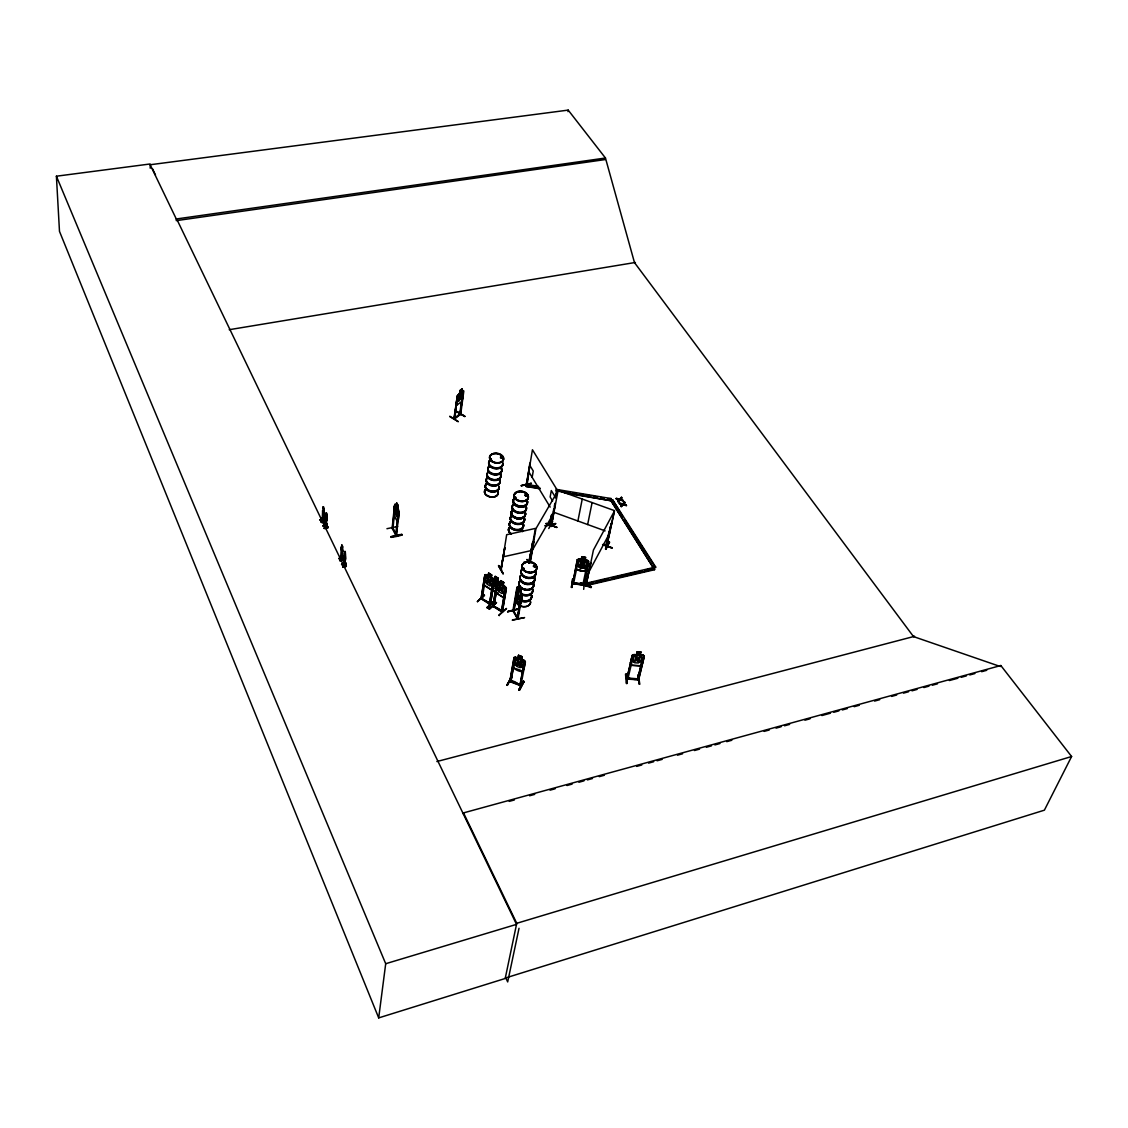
<?xml version="1.0" encoding="UTF-8"?>
<svg xmlns="http://www.w3.org/2000/svg" width="1128" height="1128" viewBox="0 0 1128 1128"><rect width="100%" height="100%" fill="white"/><g stroke="black" fill="none" stroke-linecap="round" stroke-linejoin="round"><path stroke-width="1.5" d="M345.168 563.577L341.53 564.169L345.647 562.9L345.788 564.902M320.338 520.234L323.708 519.571C324.554 517.851 324.173 519.247 322.975 518.908M324.272 518.584L324.131 520.459M322.622 510.97L322.284 519.077L323.144 520.798L324.3 513.254L323.271 506.726L323.849 507.276M323.13 519.247L324.131 518.485L324.314 520.417M323.821 510.829L324.117 508.545M326.175 525.169L326.598 525.14M327.261 524.985L326.767 524.111L327.233 526.466M326.415 524.901L326.824 524.576M326.894 514.89L326.908 516.85A2.58 0.705 77.9 0 1 326.88 520.107L326.739 520.135A2.58 0.705 77.9 0 0 326.753 516.878L327.049 514.579M342.743 557.218L341.685 557.429M341.206 549.759L341.065 549.801A2.623 0.733 77.6 0 1 341.474 547.263L341.629 547.235A2.623 0.733 77.6 0 0 341.206 549.759L340.684 557.232L341.572 559.023L342.32 552.325A2.623 0.733 77.6 0 0 342.362 549.054L342.658 546.446M345.535 558.586L344.604 565.311L343.716 563.521L344.096 556.076L343.871 563.478L344.759 565.283L345.535 558.586A2.637 0.733 77.6 0 0 345.422 555.343L345.323 551.789M345.422 555.343L345.21 551.521M325.668 517.667L325.513 517.696A2.58 0.705 77.9 0 1 325.893 515.158L326.048 515.115A2.58 0.705 77.9 0 0 325.668 517.667L325.188 525.126L326.203 526.818M552.001 514.312L550.14 524.83L551.282 515.228M321.536 518.415L323.623 518.175L321.536 518.415L322.749 521.94C323.553 518.02 327.402 523.35 321.381 522.292M520.544 592.426L519.049 589.845L519.655 586.024L521.221 588.788L520.544 591.551L522.165 595.26L517.992 618.934L513.536 610.756M526.494 484.758C527.932 483.672 524.957 485.364 527.03 485.534L530.188 463.157L526.17 484.941M323.101 507.121L322.961 509.123L323.285 506.881M322.664 521.545L322.721 520.784M323.524 517.978L323.369 519.162M323.919 519.627L324.032 518.034M324.709 520.361L321.226 521.841M324.441 524.449L326.542 524.21L324.441 524.449L325.668 527.989C324.892 525.451 329.009 526.959 327.487 527.41M521.404 597.079L520.967 596.317L517.54 619.018L517.047 618.13L517.752 618.243M325.893 515.158L326.274 512.775L326.894 514.622M325.583 527.594L325.639 526.832M326.443 524.012L326.457 525.38L323.13 526.043M326.951 524.069L326.683 525.874L323.214 526.212M327.628 526.409L324.117 527.848M512.817 610.727C515.045 608.514 511.971 611.841 513.818 611.418L517.498 589.507L516.68 588.844L512.859 610.826L517.569 618.934L521.347 596.233M521.77 593.455L517.456 586.898L513.818 611.348L513 609.825M341.149 559.023L341.093 559.784L340.022 556.767L341.939 556.104L339.923 556.555L341.178 560.179C340.416 557.796 345.887 558.811 341.248 559.234M341.474 547.263L341.812 544.88L342.531 546.784M339.937 560.856L343.307 560.151L341.939 556.104M342.165 557.824L342.475 556.189L342.757 558.614L342.292 556.231M342.475 556.189L342.348 557.796L338.837 558.698L342.221 557.993L338.767 558.402M342.87 563.788L342.94 562.83L344.985 562.379L343.053 563.041L344.125 566.087L346.324 565.072L344.294 565.537L344.209 566.482M343.18 558.571L343.222 559.855L339.796 560.56L342.968 559.333M344.096 556.076A2.637 0.733 77.6 0 1 344.519 553.552L344.872 551.31M344.985 562.379L344.66 563.746L345.126 563.083M345.619 564.931C345.901 559.728 345.647 566.764 341.601 564.465M345.52 562.477L345.379 564.071L341.728 564.691M342.799 566.806L346.268 566.016L346.226 564.86M324.117 513.945L323.285 520.769L322.439 519.049M326.062 526.846L326.88 520.107M386.932 528.708L397.676 526.438M390.993 536.59C405.121 532.599 406.418 535.18 391.148 537.365M398.452 513L396.139 535.87L392.149 528.158L394.447 506.148L395.181 506.768L392.911 528.75M392.361 528.806L395.068 504.286C391.078 510.039 399.129 533.191 399.044 511.915M396.421 506.063L396.802 503.116L398.142 505.668L398.367 510.631L395.66 535.194L396.337 534.277M396.83 503.299L395.237 510.787L396.929 516.638L397.831 515.736M397.676 508.46L398.142 505.668L396.675 503.144M396.097 535.01L396.506 535.8L398.917 511.943M401.751 534.235L401.935 535.123M342.531 547.052L342.517 549.026A2.623 0.733 77.6 0 1 342.475 552.283L341.728 558.994L340.684 557.232M581.921 556.88L585.488 557.486L584.938 560.207L587.716 560.475L588.731 561.645L583.909 585.39L588.449 563.394L587.392 563.224L582.753 585.206L584.036 585.418M584.234 584.346L572.7 582.457M584.614 580.694L583.684 589.352M587.392 563.224L588.407 563.676M564.211 492.894L610.925 500.747L611.235 498.604L555.907 489.298M585.094 560.038L585.644 557.331L581.822 556.71M581.272 559.389L581.822 556.682M577 561.8L578.086 561.688L577 561.8L572.742 583.641L573.828 582.922L584.191 584.628M577.367 559.897L580.694 559.276L585.869 570.81M572.051 587.068L571.374 587.406L572.883 579.172M571.445 587.364L572.46 579.101M572.023 587.519L573.094 578.805M577.254 559.685L572.798 583.19M572.869 582.443L573.701 582.95M573.828 582.922L573.785 583.726M575.788 567.088L576.549 569.978L585.488 571.445L587.223 568.879L585.404 571.332M578.791 559.023L577.24 559.841L578.833 559.079C580.426 557.57 591.269 562.928 587.702 560.475L588.576 561.758M449.762 416.599L458.179 421.632M454.81 418.826L457.277 396.901L453.837 419.066L460.506 413.243M462.057 388.906L459.871 390.556L459.618 393.305L460.027 390.64L462.057 388.906L462.029 396.901L458.631 401.399L457.827 400.087L458.476 395.068L459.674 393.348L457.221 395.872L454.189 419.249L456.417 403.57M456.389 403.119L457.291 395.843L463.199 390.598L461.803 401.399L456.713 405.276L456.375 403.006L456.629 405.22M454.852 418.671L454.669 417.727M505.302 978.046L1044.387 810.172L1071.6 756.507L1000.818 665.52L463.509 812.893L516.737 923.31L505.203 978.484L378.698 1017.893L385.705 963.721L56.4 176.208L150.179 163.969M461.62 391.754L461.972 389.047M458.151 421.562L449.832 416.232M460.139 414.667L463.157 392.445L460.027 414.766L460.28 413.299M459.716 414.427L461.267 402.879M460.703 414.258L463.834 390.979M464.806 416.458L456.417 411.494L464.835 416.133M323.017 518.767L323.778 519.049M324.088 513.705L323.976 511.477M396.464 535.715L392.671 527.241M477.482 601.746L484.561 595.217L477.553 601.294M481.98 599.321L484.659 576.591L485.519 577.127L482.22 599.095L480.923 598.714L481.303 597.657L482.347 598.305M481.05 598.855L484.899 574.786L481.092 598.813M481.05 597.868L481.882 599.25M488.692 573.179L488.269 575.914L486.563 575.858L485.773 580.948L486.986 584.078L489.904 585.897L491.808 584.699L492.612 579.609L491.188 577.733L491.737 574.97L488.607 573.024L488.184 575.985L486.097 574.688M491.625 574.998L491.117 577.804L494.205 580.694L493.444 579.031L486.069 574.575L484.814 574.857M494.149 601.294C472.026 620.809 509.546 587.152 487.437 608.006L494.149 600.9M494.29 580.624L490.356 604.58L494.008 582.386L493.133 581.851L489.397 603.973C492.569 605.073 488.184 601.717 490.384 603.72M480.923 598.658L490.257 604.509L489.425 604.114L493.133 581.851M567.948 111.63L568.188 110.107L150.179 164.744L150.221 168.227M489.947 602.958L489.425 604.114M488.903 608.979L496.517 602.451L489.425 608.866M491.484 578.311C494.543 577.48 499.281 580.948 500.649 584.078L497.786 581.16L498.308 578.354L495.178 576.394L494.67 579.2L491.47 578.128M495.277 576.549L494.755 579.355L493.049 579.284M503.13 573.532L498.59 565.495L503.102 573.546M493.852 606.892L497.547 584.713L496.687 584.177L492.922 606.427C494.106 607.992 494.882 604.989 493.176 605.228M493.444 605.285L493.162 606.004M493.415 605.313L493.697 606.892L497.547 584.713M498.308 578.354L497.674 581.188L499.084 583.077M501.325 568.822L501.382 570.063L500.691 569.767L504.794 547.827L500.959 570.148L504.794 547.827M501.199 569.612L501.523 569.175M503.187 585.418L503.835 582.584L500.677 580.624L500.155 583.43L498.195 582.09L496.856 582.443L492.837 606.356M500.24 583.585L500.677 580.624M463.34 813.965L463.509 812.893M342.559 556.654L343.123 559.333L339.627 560.094M342.559 557.232L341.967 557.317M498.858 615.31C511.167 604.876 506.712 607.597 498.858 615.31L499.394 615.634M521.291 485.872L531.415 483.277L521.362 485.421M492.908 606.3L502.186 612.123L501.354 611.714L504.963 589.704L506.077 590.014L502.284 612.18L506.387 588.252L503.384 585.319M501.622 611.362L505.217 589.479M501.466 610.84L501.579 611.291M540.002 488.819L526.17 486.492L526.522 484.363L538.62 486.394M345.337 562.519L345.365 562.985M526.127 484.998L526.268 484.053M526.17 486.492L540.115 488.142M529.836 463.227L526.494 485.59L532.444 449.762L556.908 489.538L555.343 497.998M507.628 611.869L518.542 608.824L507.671 611.404M532.162 477.356L533.248 470.996L530.146 465.906M513.395 611.545L517.329 586.983L519.091 588.971M512.366 620.301C526.593 616.776 530.555 616.734 512.45 619.85M517.329 599.729L519.684 586.207M520.967 596.317L517.132 618.285L517.23 617.298L518.09 617.961M522.081 595.203C522.32 611.418 515.722 601.111 516.074 594.287M528.679 562.759L532.867 541.637L528.835 563.041M529.145 562.646L532.867 541.637M529.314 562.928L535.405 528.426L506.669 534.7L501.001 570.105M529.497 562.971L533.586 541.299M529.864 563.112L535.969 528.609L558.05 490.652L551.31 526.353M530.245 562.449L533.967 541.44L533.206 541.962M514.015 657.539L515.566 657.201L514.015 657.539L509.828 681.65L514.128 657.624M510.843 681.538L509.786 680.734M510.646 681.904L514.833 659.753L513.79 659.344L514.678 660.035M510.899 681.961L514.833 659.753M511.999 677.152L507.276 685.401L511.365 676.913M998.703 665.971L913.497 636.587L634.486 262.613L605.454 158.019L568.188 110.107M517.978 658.033L518.471 655.298L522.278 656.75L521.728 659.57L523.364 661.163L522.433 666.239L520.149 667.677L516.624 666.324L515.129 663.433L516.032 658.357L518.09 658.174M518.584 655.438L518.034 658.259L515.51 657.3L524.365 660.472L525.394 661.91L520.769 685.866L521.235 684.738M522.123 656.792L521.587 659.612L524.238 660.627M519.5 690.167L523.97 681.693L519.5 690.181L518.951 689.49M523.914 663.574L519.966 685.556L524.069 663.278L525.112 663.673L524.069 663.278M548.758 528.524L552.692 521.517M511.167 681.101C514.791 679.888 521.051 687.22 520.191 684.259M549.985 524.675L551.648 515.158M523.885 669.214L525.267 661.896M552.367 514.227L550.492 524.746L549.801 523.364M552.833 514.495C554.102 517.259 548.166 526.677 551.803 524.985M553.82 508.657L553.199 512.041L605.101 530.865M554.313 506.444L554.905 503.229M556.315 495.121L557.246 490.046L614.563 510.66L606.793 546.276M551 524.083L552.1 524.478L551.211 526.409L555.202 503.934L551.169 526.48L553.961 509.391M551.239 525.563L550.746 526.24L552.114 524.534M518.965 689.857L523.491 681.086L524.012 681.777M546.178 523.744L556.781 527.058M586.673 583.895L585.7 584.995M577.903 521.009L582.245 499.041M578.086 561.688L573.602 583.317M581.371 559.502L579.284 560.08L578.269 565.17L579.736 567.638L583.289 568.216L585.644 566.383L586.687 561.335L584.953 560.108L586.687 561.335M587.646 524.534L592.101 502.58M580.173 565.481L581.188 560.404L584.755 561.011L583.74 566.059L580.173 565.481L583.726 566.044M579.284 560.122L581.385 559.53L581.921 556.795M582.471 557.345L582.302 558.289L584.6 558.656L584.769 557.74L582.471 557.345L584.783 557.754M580.511 582.809L580.201 583.684L591.086 587.646L591.396 586.786L580.497 582.866L591.382 586.8M582.95 584.135L582.993 585.291L583.148 584.501M655.692 567.046L584.868 583.5L585.672 585.756L654.55 569.711L610.643 500.169L612.574 499.746L655.692 567.046L653.718 567.511M585.672 585.756L590.973 562.844L590.226 563.38M590.578 562.717L586.052 585.319L586.518 584.685M586.179 585.178L593.413 550.083L614.281 511.336L606.385 547.066L611.024 524.591L611.066 525.366M586.461 584.656L586.645 583.698M519.021 928.288L507.685 981.924L505.795 977.891M654.55 569.711L610.643 500.169M611.235 498.604L607.625 498.703M610.925 500.747L555.695 490.765M622.741 516.511L612.574 499.746M609.67 542.216L605.947 549.378L605.524 548.786M609.134 531.471L605.99 545.332L606.314 544.232L607.09 545.346M619.314 499.436L616.551 499.38L616.297 498.379L619.653 499.041L621.514 497.251L621.796 498.28L620.315 499.69L623.389 500.761L619.977 500.085L618.144 501.847L617.862 500.818L619.314 499.436L616.297 498.379M611.024 524.591L606.046 546.854L610.347 526.832M325.907 525.084L326.951 524.999M618.144 501.847L620.076 499.634L623.389 500.761M616.198 498.816L619.653 499.041M622.402 504.244L619.639 504.174L619.371 503.173L622.741 503.835L624.602 502.03L624.884 503.074L623.417 504.484L626.491 505.555L623.079 504.879L621.246 506.655L620.95 505.626L622.402 504.244L619.371 503.173M620.315 499.69L621.895 497.843M619.554 499.478L621.514 497.251M602.578 544.754L612.053 547.658M621.246 506.655L623.178 504.442L626.491 505.555M623.037 500.197L620.414 499.239M619.286 503.61L622.741 503.835M623.417 504.484L624.982 502.623M622.642 504.272L624.602 502.03M626.139 504.991L623.516 504.033M550.915 525.38L551.296 524.872M630.467 662.615L632.202 655.283L636.573 654.776L637.221 652.069M632.329 655.326L626.759 679.112L631.948 657.046L633.076 657.427L631.976 657.37M627.929 678.788L633.048 657.102M627.112 683.089C625.321 686.05 628.888 672.02 625.518 674.177L626.364 683.497M636.46 654.677L637.109 651.871L641.127 652.21L637.123 651.97M636.559 654.677L634.331 655.453L633.118 660.486L634.585 662.756L638.321 662.982L640.845 660.952L642.086 655.932L640.309 654.903L641.127 652.111M638.448 679.789L643.933 658.103L642.805 657.709L637.489 679.775L637.799 678.957L638.885 678.971L638.702 679.761L644.243 656.144L643.186 654.987L644.102 656.158M637.616 679.747L642.805 657.709M638.857 678.661L638.659 679.437M642.326 663.32L644.088 656.059M639.816 684.287L638.335 674.502L639.322 683.864M523.942 562.266L524.097 561.998M605.962 546.826L606.596 545.36M591.298 587.166L580.384 583.317M459.871 413.666L460.633 414.286M460.196 395.759C459.787 392.826 457.319 395.237 459.604 396.816L457.771 401.089L459.984 397.056C460.337 400.553 462.974 397.409 460.492 396.154L462.269 392.008L460.266 395.547M461.803 401.399L462.889 398.184M342.461 557.232L342.094 556.992M534.898 566.693L535.208 565.96L534.742 566.749M522.997 568.582L524.294 568.681L523.307 568.907M522.997 568.695L524.21 568.47M523.759 569.034L523.646 568.117M397.606 521.206L398.184 519.317M525.831 495.911L527.114 495.305M526.945 495.925L525.69 496.207L525.154 495.079M516.088 498.097L515.792 497.166L515.073 497.73M515.425 497.293L515.327 498.04M501.678 457.63L501.001 456.798M490.553 459.646L491.498 459.223L490.624 459.547M491.357 459.801L490.849 459.11L491.371 459.928M498.477 565.875L503.06 573.983M326.062 512.944L326.796 513.325M1000.353 666.563L1000.818 665.52M344.844 563.647L346.24 566.016M611.94 548.123L602.902 544.401M609.19 541.99L605.524 549.167L609.176 541.581M519.754 604.241L520.685 602.465M586.095 585.235L586.193 583.557M588.83 572.107L609.571 533.262M519.881 684.823L521.277 684.668L521.206 685.57L509.8 681.185M519.007 689.518L523.462 681.086M518.866 689.941L523.533 681.143M524.012 669.271L522.264 671.386M525.394 661.91L524.365 660.472M513.536 668.03C534.446 673.825 511.886 672.499 512.845 664.871M511.9 677.04L506.796 685.274L511.379 676.87M522.278 656.75L518.471 655.298M512.676 664.942L513.48 668.114M556.682 527.523L546.248 523.307M551.832 525.549L550.859 524.872M555.202 503.934L555.216 504.695M532.063 550.704L553.989 512.648M521.277 485.703L531.316 483.559M627.929 679.155C623.713 675.742 634.852 680.988 637.489 679.126M491.582 589.944L493.021 587.843M503.61 597.558L505.161 595.542L503.666 597.699L496.306 593.102L495.671 589.747M587.096 568.85L585.418 571.247L576.662 569.767L575.929 566.961M517.949 618.849L517.23 617.298M642.311 663.222L640.478 665.731L631.299 665.182M454.979 417.966L460.041 414.202M533.375 565.847L535.363 565.805M533.854 566.115L533.403 566.482M523.039 568.47L523.914 569.146M395.801 534.39L396.041 535.772M498.703 582.979L497.772 582.189L495.812 583.599L493.556 579.439L495.037 583.81C490.243 584.628 493.641 588.266 495.559 584.783L496.912 588.576M525.07 495.15L526.043 494.769M526.367 495.996L525.831 495.079M500.578 456.882L500.508 457.841L501.777 458.038M500.917 456.925L500.663 457.066M626.096 674.135L627.041 683.54M490.849 459.434L491.202 459.124M496.39 602.789L489.369 609.331M620.851 506.063L622.303 504.681M617.763 501.255L619.216 499.887M638.73 679L637.546 678.901M638.533 679.789L626.886 679.084M626.914 677.928L637.461 678.802L637.475 679.69M501.325 610.953C509.334 614.041 479.189 598.094 502.312 611.334M503.666 597.699L496.39 593.032M489.778 602.972L481.332 598.503L490.497 604.255M506.303 588.322L505.471 586.715L498.195 582.09L496.954 582.541M493.049 587.998L491.653 590.085L484.335 585.517L483.686 582.161M482.065 598.756L489.637 603.127M503.835 582.584L500.606 580.694M495.178 576.394L498.238 578.424M585.629 566.369L583.289 568.202L579.736 567.61L578.255 565.128M464.736 416.584L456.699 411.325M460.619 414.244L454.302 419.151M395.773 534.207L392.614 528.383M457.573 397.07L456.685 397.352M461.634 389.837L460.224 391.712L461.521 390.739M461.789 391.67L463.199 390.598M526.635 495.714L526.55 496.264M572.545 583.232L584.064 585.122M498.266 588.167L496.348 589.352L493.444 587.519L492.231 584.374M521.136 685.105L510.11 680.424M632.343 655.424L633.894 654.607M534.799 566.467L534.023 566.397M534.926 567.046L535.532 566.129M520.882 685.838L509.842 681.608M526.579 495.657L525.422 494.981L526.762 494.966M551.973 524.774L550.943 524.435M516.737 923.31L1071.6 756.507M385.705 963.721L516.525 924.368L177.406 220.482M509.221 801.374L514.326 799.978M529.61 795.776L534.714 794.38M550.013 790.178L555.103 788.782M567.003 785.511L572.107 784.115M578.904 782.254L583.994 780.844M587.392 779.913L592.496 778.517M599.292 776.656L604.396 775.246M636.685 766.391L641.776 764.995M648.572 763.12L653.676 761.724M657.074 760.794L662.164 759.384M677.463 755.196L682.567 753.786M694.453 750.529L699.557 749.133M706.354 747.258L711.458 745.862M714.856 744.931L719.946 743.535M726.742 741.66L731.846 740.264M764.135 731.395L769.24 729.999M776.036 728.138L781.126 726.742M784.524 725.798L789.628 724.402M804.927 720.2L810.017 718.804M821.917 715.547L830.419 713.206M833.818 712.276L838.908 710.88M842.306 709.949L847.41 708.539M854.206 706.678L859.296 705.282M874.595 701.08L879.699 699.684M891.585 696.413L896.69 695.017M903.486 693.142L908.59 691.746M911.988 690.815L917.078 689.419M923.874 687.544L928.978 686.148M932.377 685.218L937.481 683.822M949.367 680.551L957.869 678.224M961.267 677.293L966.372 675.884M969.77 674.953L974.86 673.557M981.656 671.696L986.76 670.286M913.426 636.474L914.568 636.305L436.86 761.541M517.188 617.524L513.494 610.981M507.6 611.729L518.429 609.12M527.129 559.516L528.665 562.167M517.498 589.507L516.68 588.844M586.405 583.782L593.116 582.231M596.472 581.442L608.232 578.706M611.587 577.931L641.804 570.909M645.16 570.119L651.885 568.568M654.705 569.048L585.813 585.079L584.868 583.5M518.809 602.366L521.15 588.788L521.291 593.807L520.403 598.883L519.247 599.673L517.399 593.539L518.274 588.463L519.063 588.788M342.658 566.383L346.155 565.621M342.7 566.623L346.24 566.101L345.873 565.495M342.912 566.905L346.268 566.157M342.968 567.144L346.352 566.439L346 565.495M339.965 557.528L341.981 557.063M545.303 525.577C559.488 522.095 559.178 523.801 545.205 525.93M545.261 525.874L555.469 523.589M341.784 545.233L342.418 545.473M503.074 556.865L531.499 550.52M321.268 522.081L324.765 521.503M321.522 522.574L324.85 521.926L324.512 520.995L321.226 521.714M325.738 527.044L327.74 526.607M324.187 528.13L327.515 527.467M324.272 528.299L327.684 527.551L326.26 524.929M324.441 528.637L327.74 527.96M320.155 519.726L323.792 518.654M320.183 519.768L323.355 518.711M320.225 520.008L323.51 519.303M320.479 520.516L323.792 519.853M322.819 520.981L324.808 520.558M610.502 500.832L612.433 500.423M322.735 511.633L322.566 510.364M396.393 505.894L394.955 504.315M395.181 506.768L394.447 506.148M397.733 508.446L399.086 511.971M398.649 510.194L395.646 504.216M394.18 511.647L394.518 515.172M229.21 329.7L635.416 262.457M150.179 164.744L176.292 218.987L605.454 158.019M605.186 159.57L176.306 220.637L176.292 218.987M534.799 566.721L533.868 566.27M500.945 456.741L502.228 457.08M501.283 457.009L500.973 457.799M493.049 606.018L502.538 611.912L501.875 610.572M327.317 527.058L327.769 527.974M517.385 587.11L518.175 587.096M606.356 545.05L607.047 545.67M500.324 583.514L498.604 583.458L497.772 588.534L498.985 591.678L501.918 593.511L503.849 592.313L504.695 587.237L503.271 585.347M638.73 678.647L637.799 678.957M627.027 677.886L627.873 677.942M637.757 678.534L638.603 678.591M626.717 678.718L638.406 679.366M640.309 655.001L643.115 655.185L633.865 654.522M642.833 658.033L643.933 658.103M501.283 456.854L502.383 457.263M578.819 559.206L581.371 559.629M581.202 560.433L584.769 561.025M572.629 583.543L583.909 585.39M526.409 485.04L529.864 485.618M533.318 486.196L536.773 486.774M559.248 490.553L562.703 491.145M566.157 491.723L569.612 492.301M573.066 492.88L576.521 493.472M579.975 494.05L583.43 494.628M586.898 495.206L590.353 495.784M593.807 496.376L597.262 496.954M600.716 497.533L604.171 498.111M582.288 558.261L584.586 558.642M578.791 558.98L587.688 560.574M484.109 595.006L477.37 601.605M534.559 565.579L535.335 566.693L533.629 566.566M610.854 523.448L611.827 523.801L610.713 523.702M546.22 523.589L556.739 527.368M602.86 544.683L612.01 547.968M638.349 674.882L639.139 684.259M525.845 495.953L525.098 495.262M607.245 544.57L606.145 544.5M497.349 588.886L496.32 584.6M488.621 573.25L491.54 575.068M492.894 582.076L493.754 582.612M496.433 584.403L497.307 584.938M504.963 589.704L505.837 590.24M484.504 585.404L491.667 589.874M494.008 601.266L487.451 607.992M497.533 582.104L494.614 580.271L493.796 585.347L496.701 587.18M492.386 589.732L498.252 593.413M492.33 589.789L498.167 593.483M525.422 495.544L525.563 495.784M624.616 519.43L655.537 567.708M555.441 497.307L551.31 490.553L550.154 496.969L552.621 501.015M528.75 471.715L550.182 507.121M526.889 559.502L528.468 562.167M518.175 594.921L519.627 597.502M397.817 505.711L397 504.174L397.719 506.627M323.849 518.076L324.314 518.725M326.767 524.111L327.162 524.901M152.449 168.678L155.467 174.953M378.698 1017.893L59.488 231.367L56.4 176.208M401.765 534.742L390.965 536.928M630.594 662.503L631.313 665.28M630.453 662.517L631.201 665.365L640.563 665.929L642.452 663.349M495.855 589.732L496.475 592.99M526.268 508.206A7.177 4.921 9.5 0 1 518.401 513.169A7.177 4.921 9.5 0 1 512.606 505.894M526.423 507.84A7.276 4.991 9.5 0 1 518.443 512.887A7.276 4.991 9.5 0 1 512.563 505.513M512.676 509.912A7.163 4.921 9.5 0 0 513.198 516.328A7.163 4.921 9.5 0 0 522.278 517.949A7.163 4.921 9.5 0 0 524.887 512.056A7.163 4.921 9.5 0 1 522.292 517.865A7.163 4.921 9.5 0 1 513.198 516.328A7.163 4.921 9.5 0 1 512.662 509.997M524.929 511.647A7.149 4.921 9.5 0 1 522.334 517.526A7.149 4.921 9.5 0 1 513.268 516.004A7.149 4.921 9.5 0 1 512.746 509.588M524.929 511.788A7.177 4.935 9.5 0 1 522.32 517.696A7.177 4.935 9.5 0 1 513.226 516.159A7.177 4.935 9.5 0 1 512.704 509.729M527.467 501.748A7.304 4.991 9.5 0 1 519.458 506.782A7.304 4.991 9.5 0 1 513.564 499.408M526.438 507.177A7.177 4.921 9.5 0 1 517.653 511.957A7.177 4.921 9.5 0 1 513.677 503.835M525.958 506.232A7.276 4.991 9.5 0 1 523.307 512.197A7.276 4.991 9.5 0 1 514.072 510.646A7.276 4.991 9.5 0 1 513.536 504.131M527.509 501.438A7.304 4.991 9.5 0 1 519.514 506.472A7.304 4.991 9.5 0 1 513.621 499.098M524.858 512.239A7.177 4.935 9.5 0 1 522.25 518.147A7.177 4.935 9.5 0 1 513.141 516.61A7.177 4.935 9.5 0 1 512.62 510.18M522.842 524.083A7.12 4.935 9.5 0 1 518.274 530.442A7.12 4.935 9.5 0 1 509.362 525.592M509.334 524.294A7.12 4.935 9.5 0 1 510.702 522.024M522.983 523.716A7.219 5.005 9.5 0 1 520.346 529.695A7.219 5.005 9.5 0 1 511.195 528.144A7.219 5.005 9.5 0 1 510.674 521.63M523.998 517.724A7.233 4.991 9.5 0 1 521.362 523.702A7.233 4.991 9.5 0 1 512.183 522.151A7.233 4.991 9.5 0 1 511.661 515.637M523.011 523.068A7.12 4.935 9.5 0 1 520.403 528.976A7.12 4.935 9.5 0 1 511.379 527.453A7.12 4.935 9.5 0 1 510.857 521.023M523.857 518.09A7.135 4.935 9.5 0 1 521.249 523.984A7.135 4.935 9.5 0 1 512.197 522.461A7.135 4.935 9.5 0 1 511.675 516.032M523.039 523.406A7.219 5.005 9.5 0 1 520.403 529.385A7.219 5.005 9.5 0 1 511.238 527.848A7.219 5.005 9.5 0 1 510.73 521.333M524.055 517.414A7.233 4.991 9.5 0 1 521.418 523.392A7.233 4.991 9.5 0 1 512.225 521.841A7.233 4.991 9.5 0 1 511.703 515.327M524.026 517.075A7.149 4.935 9.5 0 1 521.418 522.983A7.149 4.935 9.5 0 1 512.366 521.446A7.149 4.935 9.5 0 1 511.844 515.031M511.379 533.741A7.05 4.907 9.5 0 1 509.08 527.749M522.504 530.019A7.05 4.907 9.5 0 1 522.532 531.302A7.106 4.949 9.5 0 0 522.546 530.16M521.968 529.074A7.064 4.907 9.5 0 1 522.49 531.655A7.106 4.949 9.5 0 0 521.996 529.06M511.322 533.911A7.106 4.949 9.5 0 1 508.996 527.876M501.184 468.853A7.036 4.738 8.6 0 1 498.534 474.493A7.036 4.738 8.6 0 1 489.608 472.999A7.036 4.738 8.6 0 1 489.185 466.837M501.325 468.487A7.135 4.794 8.6 0 1 498.646 474.197A7.135 4.794 8.6 0 1 489.594 472.674A7.135 4.794 8.6 0 1 489.157 466.442M500.437 473.718A7.036 4.738 8.6 0 1 494.036 479.823A7.036 4.738 8.6 0 1 487.55 472.702M500.437 473.591A7.008 4.723 8.6 0 1 494.064 479.668A7.008 4.723 8.6 0 1 487.592 472.576M502.764 463.65A7.149 4.794 8.6 0 1 493.923 468.261A7.149 4.794 8.6 0 1 490.06 460.351M501.34 467.838A7.036 4.738 8.6 0 1 498.689 473.478A7.036 4.738 8.6 0 1 489.764 471.969A7.036 4.738 8.6 0 1 489.34 465.822M502.609 464.003A7.05 4.723 8.6 0 1 493.895 468.543A7.05 4.723 8.6 0 1 490.088 460.746M501.368 468.176A7.135 4.794 8.6 0 1 498.689 473.887A7.135 4.794 8.6 0 1 489.637 472.364A7.135 4.794 8.6 0 1 489.199 466.132M502.312 462.085A7.163 4.794 8.6 0 1 499.634 467.796A7.163 4.794 8.6 0 1 490.553 466.273A7.163 4.794 8.6 0 1 490.116 460.027M502.284 461.747A7.064 4.723 8.6 0 1 499.634 467.373A7.064 4.723 8.6 0 1 490.68 465.878A7.064 4.723 8.6 0 1 490.243 459.731M499.013 487.24A6.979 4.738 8.6 0 1 491.272 492.005A6.979 4.738 8.6 0 1 485.731 485.012M499.154 486.887A7.078 4.808 8.6 0 1 490.412 491.526A7.078 4.808 8.6 0 1 486.605 483.602M497.8 490.779A6.965 4.752 8.6 0 1 495.164 496.447A6.965 4.752 8.6 0 1 486.323 494.952A6.965 4.752 8.6 0 1 485.914 488.776M500.296 474.479A6.994 4.723 8.6 0 1 493.923 480.57A6.994 4.723 8.6 0 1 487.451 473.478M500.367 474.155A7.022 4.738 8.6 0 1 493.979 480.26A7.022 4.738 8.6 0 1 487.479 473.14M499.591 479.654A7.092 4.808 8.6 0 1 493.133 485.844A7.092 4.808 8.6 0 1 486.577 478.639M499.168 486.238A6.979 4.738 8.6 0 1 492.33 491.117A6.979 4.738 8.6 0 1 485.421 485.167M485.886 484.011A6.979 4.738 8.6 0 1 486.788 482.995M499.45 480.02A6.994 4.738 8.6 0 1 493.077 486.126A6.994 4.738 8.6 0 1 486.619 479.019M499.21 486.591A7.078 4.808 8.6 0 1 490.454 491.216A7.078 4.808 8.6 0 1 486.661 483.306M499.648 479.344A7.092 4.808 8.6 0 1 493.176 485.534A7.092 4.808 8.6 0 1 486.633 478.328M500.099 480.246A6.994 4.738 8.6 0 1 492.33 484.998A6.994 4.738 8.6 0 1 486.774 478.004M534.038 577.635A7.473 5.33 10.2 0 1 527.382 584.586A7.473 5.33 10.2 0 1 520.361 576.619M534.193 577.254A7.572 5.4 10.2 0 1 527.453 584.304A7.572 5.4 10.2 0 1 520.332 576.239M533.121 582.711A7.445 5.33 10.3 0 1 530.442 589.112A7.445 5.33 10.3 0 1 520.995 587.505A7.445 5.33 10.3 0 1 520.417 580.567A7.459 5.344 10.3 0 0 520.967 587.589A7.459 5.344 10.3 0 0 530.442 589.197A7.459 5.344 10.3 0 0 533.121 582.781M533.163 582.527A7.459 5.344 10.3 0 1 530.484 588.929A7.459 5.344 10.3 0 1 521.009 587.336A7.459 5.344 10.3 0 1 520.445 580.37M535.306 571.149A7.6 5.4 10.2 0 1 528.538 578.185A7.6 5.4 10.2 0 1 521.39 570.105M535.137 571.515A7.487 5.33 10.2 0 1 528.482 578.467A7.487 5.33 10.2 0 1 521.418 570.5M534.249 576.944A7.572 5.4 10.2 0 1 527.509 583.994A7.572 5.4 10.2 0 1 520.389 575.914M535.363 570.824A7.6 5.4 10.2 0 1 528.595 577.874A7.6 5.4 10.2 0 1 521.446 569.795M535.321 570.5A7.501 5.33 10.2 0 1 528.665 577.437A7.501 5.33 10.2 0 1 521.601 569.471M530.935 594.851A7.402 5.33 10.3 0 1 529.483 600.618A7.402 5.33 10.3 0 1 521.503 601.196M531.091 594.484A7.501 5.4 10.3 0 1 529.624 600.322A7.501 5.4 10.3 0 1 521.531 600.914M530.569 601.238A7.402 5.344 10.3 0 1 521.531 606.511A7.402 5.344 10.3 0 1 517.428 597.713M530.639 602.451A7.402 5.344 10.3 0 1 520.657 606.018A7.402 5.344 10.3 0 1 517.47 597.516M533.008 583.289A7.431 5.316 10.3 0 1 526.381 590.226A7.431 5.316 10.3 0 1 519.402 582.288M533.079 582.979A7.459 5.344 10.3 0 1 530.4 589.394A7.459 5.344 10.3 0 1 520.939 587.787A7.459 5.344 10.3 0 1 520.361 580.821M532.712 589.888A7.529 5.4 10.3 0 1 529.991 594.738A7.529 5.4 10.3 0 1 522.588 594.907M517.907 588.802A7.529 5.4 10.3 0 1 519.331 586.306M531.64 595.246A7.402 5.33 10.3 0 1 528.961 600.025A7.402 5.33 10.3 0 1 521.686 600.195M532.021 588.844A7.431 5.33 10.3 0 1 530.569 594.611A7.431 5.33 10.3 0 1 522.56 595.189M531.683 595.584A7.501 5.4 10.3 0 1 528.961 600.434A7.501 5.4 10.3 0 1 521.587 600.604M532.769 589.577A7.529 5.4 10.3 0 1 530.047 594.428A7.529 5.4 10.3 0 1 522.645 594.597M517.963 588.492A7.529 5.4 10.3 0 1 519.388 585.996M532.726 589.225A7.431 5.33 10.3 0 1 529.244 594.343A7.431 5.33 10.3 0 1 521.051 593.342M518.598 586.842A7.431 5.33 10.3 0 1 519.529 585.686M396.45 506.965L395.914 512.07L397.155 514.453L397.69 509.348L396.45 506.965M585.502 571.36L576.549 569.936L585.488 571.346M459.561 394.236L458.913 399.256L460.943 397.719L461.592 392.699L459.561 394.236M488.128 576.831L487.324 581.907L490.243 583.726L491.047 578.636L488.128 576.831M489.143 573.955L490.877 576.041L489.143 573.955M495.643 577.409L497.377 579.496L495.643 577.409M500.169 584.431L499.351 589.507L502.284 591.34L503.116 586.25L500.169 584.431M501.227 581.569L502.961 583.655L501.227 581.569M519.867 587.124L520.642 589.69L519.867 587.124M517.921 659.076L517.019 664.152L520.544 665.506L521.46 660.43L517.921 659.076M519.134 656.129L518.965 657.046L521.249 657.92L521.418 657.004L519.134 656.129M636.333 655.579L635.12 660.599L638.843 660.839L640.084 655.805L636.333 655.579M637.771 652.463L637.56 653.366L639.971 653.507L640.182 652.604L637.771 652.463M395.787 506.035L396.309 510.801L395.082 512.352L395.505 513.127L396.506 511.9L397.394 516.765L396.859 511.844L398.029 510.321L397.62 509.56L396.661 510.716L395.787 506.035M486.859 576.196L488.353 580.553C483.559 581.399 486.972 585.009 488.875 581.526L491.173 585.855L489.637 581.343C493.923 580.455 491.173 577.113 489.129 580.342L486.859 576.196M498.9 583.782L500.381 588.167C495.544 588.985 498.971 592.609 500.917 589.126L503.215 593.469L501.692 588.957C506.19 588.125 503.201 584.685 501.17 587.956L498.9 583.782M579.764 560.32L581.554 563.831C575.336 567.06 579.989 568.159 582.203 564.522C582.654 569.005 587.759 568.315 583.134 564.071L586.165 561.377L582.513 563.337L581.005 560.545L579.764 560.32M516.455 658.653L518.288 662.7C512.493 664.152 516.723 667.282 518.951 663.574C519.529 667.889 524.492 669.609 519.867 663.278C525.267 661.854 521.531 658.907 519.232 662.39L516.455 658.653M634.867 655.608L636.657 658.865L633.231 661.896L637.306 659.485C637.715 663.814 642.988 662.7 638.307 658.949L641.578 656.031L637.673 658.301L636.164 655.721L634.867 655.608M342.94 559.276L339.598 560.038L342.968 559.206M326.373 524.971L322.961 525.69L326.486 524.971M515.651 498.661A7.233 4.935 9.5 0 0 527.946 498.477A7.233 4.935 9.5 0 0 520.191 491.061A7.233 4.935 9.5 0 0 515.651 498.661M515.581 499.168A7.205 4.907 9.5 0 0 527.833 498.971A7.205 4.907 9.5 0 0 520.107 491.596A7.205 4.907 9.5 0 0 515.581 499.168A7.191 4.893 9.5 0 0 527.819 498.971A7.191 4.893 9.5 0 0 520.107 491.611A7.191 4.893 9.5 0 0 515.595 499.168M515.609 498.872A7.233 4.935 9.5 0 0 527.918 498.675A7.233 4.935 9.5 0 0 520.163 491.272A7.233 4.935 9.5 0 0 515.609 498.872M519.416 507.064A7.191 4.907 9.5 0 0 527.284 502.101A7.205 4.921 9.5 0 1 519.416 507.078A7.205 4.921 9.5 0 1 513.592 499.803A7.191 4.907 9.5 0 0 519.416 507.064M519.585 506.035A7.191 4.907 9.5 0 0 527.467 501.086A7.205 4.921 9.5 0 1 519.585 506.049A7.205 4.921 9.5 0 1 513.762 498.773A7.191 4.907 9.5 0 0 519.585 506.035M516.539 518.598A7.149 4.921 9.5 0 0 525.295 513.832A7.135 4.907 9.5 0 1 516.553 518.584A7.149 4.921 9.5 0 1 512.606 510.49A7.135 4.907 9.5 0 0 516.553 518.584M509.01 528.087A7.064 4.907 9.5 0 0 511.322 534.094A7.106 4.949 9.5 0 1 508.968 528.073M492.358 461.394A7.092 4.738 8.6 0 0 503.596 459.11A7.092 4.738 8.6 0 0 493.838 453.329A7.092 4.738 8.6 0 0 492.358 461.394M492.301 461.888A7.064 4.709 8.6 0 0 503.483 459.604A7.064 4.709 8.6 0 0 493.782 453.865A7.064 4.709 8.6 0 0 492.301 461.888M492.33 461.578A7.092 4.738 8.6 0 0 503.567 459.293A7.092 4.738 8.6 0 0 493.81 453.512A7.092 4.738 8.6 0 0 492.33 461.578M489.622 496.813A6.965 4.752 8.6 0 0 498.252 492.231A6.951 4.738 8.6 0 1 489.622 496.813A6.951 4.738 8.6 0 1 485.886 489.002A6.965 4.752 8.6 0 0 489.622 496.813M523.604 569.753A7.529 5.33 10.2 0 0 536.392 569.471A7.529 5.33 10.2 0 0 528.285 561.49A7.529 5.33 10.2 0 0 523.604 569.753M523.533 570.26A7.501 5.316 10.2 0 0 536.279 569.964A7.501 5.316 10.2 0 0 528.2 562.026A7.501 5.316 10.2 0 0 523.533 570.26M523.575 569.964A7.529 5.33 10.2 0 0 536.364 569.668A7.529 5.33 10.2 0 0 528.256 561.702A7.529 5.33 10.2 0 0 523.575 569.964M527.566 583.557A7.459 5.316 10.2 0 0 534.207 576.619A7.473 5.33 10.2 0 1 527.566 583.557A7.473 5.33 10.2 0 1 520.544 575.604A7.459 5.316 10.2 0 0 527.566 583.557M523.561 570.246A7.473 5.287 10.2 0 0 536.251 569.964A7.473 5.287 10.2 0 0 528.214 562.04A7.473 5.287 10.2 0 0 523.561 570.246"/></g></svg>
